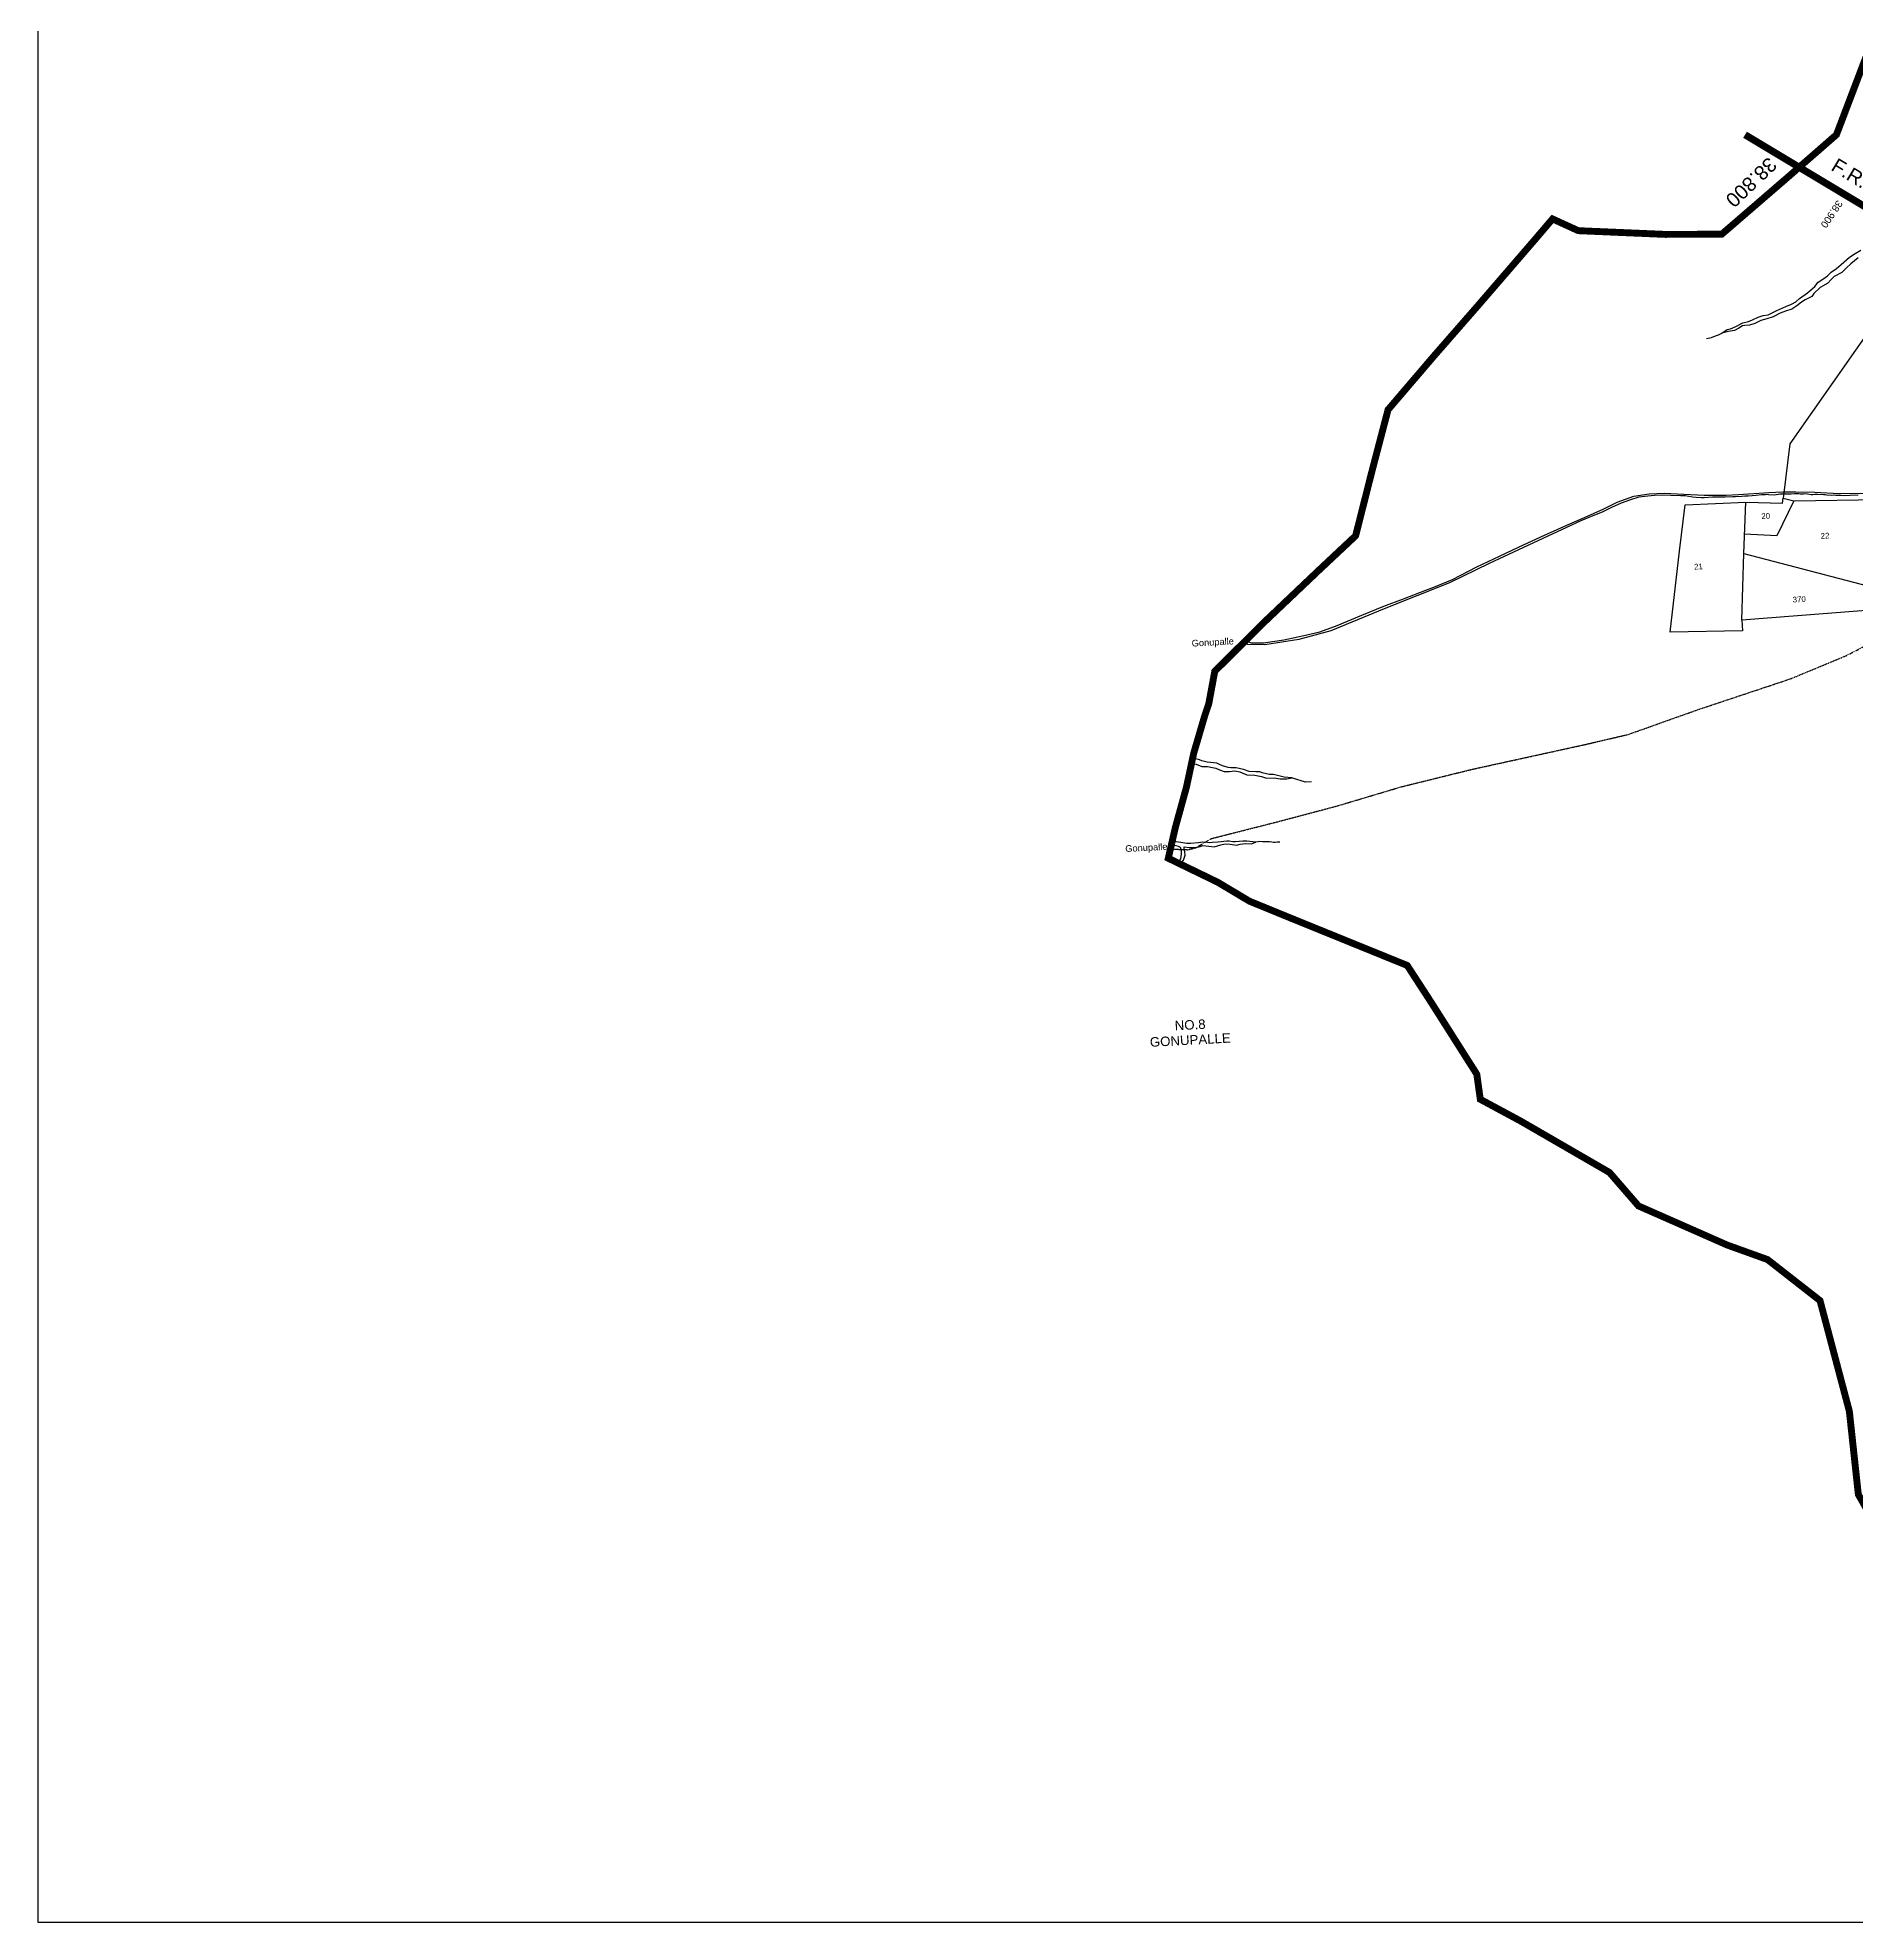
# Model space of a CAD drawing. Header units: inches. Extents: x 333501 to 344855, y 1583704 to 1591724.
# Drawn here: x 333501 to 337324, y 1583704 to 1587666 of the extents above; entities that cross this region are included whole.
import ezdxf

# ---------------------------------------------------------------- set-up
doc = ezdxf.new("R2010")
doc.units = ezdxf.units.IN
doc.header["$MEASUREMENT"] = 0
for name, pattern in [('ACAD_ISO03W100', [30, 12, -18]), ('ACAD_ISO07W100', [3, 0, -3]), ('BORDER', [1.75, 0.5, -0.25, 0.5, -0.25, 0, -0.25])]:
    doc.linetypes.add(name, pattern=pattern)
for name, color, linetype in [('BLOCK', 7, 'Continuous'), ('C LINE COO', 6, 'Continuous'), ('NALA', 4, 'Continuous'), ('SURVEY_BND', 7, 'Continuous'), ('SURVEY_NO', 7, 'Continuous')]:
    doc.layers.add(name, color=color, linetype=linetype)
for name, color, linetype, lineweight in [('FOOTPATH', 150, 'ACAD_ISO07W100', 30), ('ROAD', 1, 'Continuous', 25), ('VILL_BOUNDARY', 6, 'BORDER', 30)]:
    doc.layers.add(name, color=color, linetype=linetype, lineweight=lineweight)
doc.styles.get("Standard").update_dxf_attribs({"font": 'arial.ttf'})

msp = doc.modelspace()

# ---------------------------------------------------------------- linework, layer by layer
at = {"layer": 'BLOCK', "color": 1, "const_width": 15}
msp.add_lwpolyline([(337488.7, 1587222), (337309.7, 1587330.1, 0.000595), (337309.6, 1587330.1), (337090, 1587461.9)], format="xyb", dxfattribs=at)
at = {"layer": 'BLOCK', "color": 2}
for p in [(337128.5, 1587438.8), (337214.3, 1587387.3), (337300, 1587335.9)]:
    msp.add_point(p, dxfattribs=at)
at = {"layer": 'C LINE COO', "color": 0}
msp.add_lwpolyline([(333500.6, 1583704.1), (344855.3, 1583704.1), (344855.3, 1591724), (333500.6, 1591724), (333500.6, 1583704.1)], dxfattribs=at)
at = {"layer": 'FOOTPATH', "ltscale": 0.002}
msp.add_lwpolyline([(335882, 1585960.4), (335919.3, 1585958.9), (335935.5, 1585963.2), (335968.2, 1585982.4), (336106, 1586017.4), (336232.4, 1586050.9), (336366.4, 1586090.9), (336514.5, 1586127.6), (336750.8, 1586179.4), (336843.9, 1586201.1), (336994.7, 1586254.7), (337187.1, 1586318.8), (337302.4, 1586366.7), (337523.2, 1586480.8), (337623.5, 1586534.1), (337714.7, 1586622.4), (337828.8, 1586718.2), (337883.3, 1586778.9), (337898, 1586807)], dxfattribs=at)
at = {"layer": 'NALA'}
for points in [[(337327.6, 1587203), (337312.1, 1587190.4), (337303, 1587181.9), (337293.8, 1587172.5), (337277.3, 1587163.8), (337270.6, 1587157.2), (337263.9, 1587149.6), (337247.6, 1587140.6), (337234.4, 1587128.1), (337230.2, 1587122.1), (337216.7, 1587115), (337208.7, 1587110.1), (337198.7, 1587102), (337188.1, 1587095), (337175.1, 1587091), (337163.5, 1587086.6), (337149, 1587078.9), (337135.9, 1587074.6), (337122.9, 1587071.2), (337110.8, 1587065.3), (337099.4, 1587061.3), (337089.8, 1587060.9), (337084.4, 1587059.9), (337077.3, 1587055.6), (337067.5, 1587050.6), (337054.9, 1587048.1), (337041.2, 1587045.1), (337052.3, 1587052.3), (337059.2, 1587054), (337070.3, 1587058.8), (337085.3, 1587066.7), (337097.1, 1587069.3), (337105.5, 1587072.6), (337117.8, 1587078.6), (337128.3, 1587082.1), (337138.7, 1587083.6), (337156.8, 1587092.2), (337175.6, 1587101), (337188, 1587105.8), (337197.1, 1587110.4), (337204.2, 1587117.7), (337221.5, 1587129.5), (337236.6, 1587143), (337243.6, 1587152.3), (337255.6, 1587159.4), (337263.1, 1587165.6), (337271, 1587173.1), (337282.2, 1587180.9), (337292.2, 1587189.1), (337309.4, 1587204.4), (337321.3, 1587212.3), (337333.3, 1587219.3)], [(337008.9, 1587033.6), (337019.2, 1587035.6), (337028, 1587039.1), (337034.2, 1587041.5), (337038.2, 1587043.3), (337041.2, 1587045.1)], [(335926.4, 1586140.9), (335936.1, 1586139), (335947.9, 1586133.9), (335960, 1586133.5), (335977.5, 1586130.3), (335985.1, 1586126.5), (335994.9, 1586123.3), (336006.3, 1586123.3), (336017.5, 1586124.8), (336028.1, 1586122.4), (336042.6, 1586116.2), (336059.4, 1586115.5), (336073.4, 1586112.7), (336083.7, 1586109.3), (336099.8, 1586109.8), (336112.6, 1586108.2), (336127, 1586108), (336137.5, 1586109.7), (336121.4, 1586111.7), (336104.4, 1586115.7), (336098.5, 1586117.1), (336089.9, 1586116.7), (336083.8, 1586118.2), (336075.1, 1586120.7), (336069.7, 1586122.3), (336061.7, 1586122.5), (336047.5, 1586123.6), (336035.4, 1586127.3), (336020, 1586131.2), (336009.3, 1586131.2), (336003.1, 1586131.8), (335991.2, 1586135), (335983.4, 1586139), (335979.6, 1586140.6), (335959.2, 1586142.6), (335948, 1586145.5), (335942.8, 1586147.8), (335937.5, 1586149.3), (335932.4, 1586149.9), (335928.4, 1586150.1)], [(336178.3, 1586101.7), (336166.9, 1586101.1), (336158.7, 1586103.3), (336154.5, 1586104.6), (336150.1, 1586105.9), (336145.7, 1586107.3), (336137.5, 1586109.7)], [(335897.2, 1585931.3), (335903.8, 1585940), (335905.3, 1585949.4), (335905.2, 1585957.4), (335903.3, 1585963.3), (335899.1, 1585965.9), (335894, 1585967.3), (335883.9, 1585968.8)], [(335902.6, 1585928.7), (335909.1, 1585936.9), (335913, 1585947.3), (335912.2, 1585954.3), (335910.6, 1585961.4), (335911.1, 1585964.7), (335921.6, 1585963.5), (335935.5, 1585963.2), (335944.3, 1585965.9), (335949.9, 1585968), (335962.6, 1585966), (335974, 1585964.7), (335988, 1585969.3), (335996.8, 1585971.3), (336007.8, 1585970.7), (336020.7, 1585968.3), (336028.3, 1585970.2), (336039.5, 1585971.7), (336051.4, 1585971.1), (336061.8, 1585974.7), (336042.7, 1585977.1), (336034.5, 1585976.7), (336026.7, 1585976.1), (336018.5, 1585975.6), (336013.2, 1585975.3), (336005.5, 1585976.6), (336000.9, 1585977.1), (335982.5, 1585974.4), (335970.7, 1585973.8), (335965, 1585973.5), (335960.2, 1585974.2), (335950, 1585975), (335940.3, 1585973.6), (335923.9, 1585971.7), (335916.7, 1585972), (335903.7, 1585973.9), (335894, 1585975.3), (335889.1, 1585975.5), (335885.4, 1585975.5)], [(336112.2, 1585974.7), (336106.7, 1585974.5), (336102.5, 1585974.1), (336098.5, 1585973.9), (336095, 1585974.6), (336090.1, 1585975.3), (336075.2, 1585975.6), (336070.1, 1585975.8), (336066.1, 1585975.5), (336061.8, 1585974.7)]]:
    msp.add_lwpolyline(points, dxfattribs=at)
at = {"layer": 'ROAD'}
for points in [[(337328.1, 1586703.9), (337311, 1586703.4), (337299, 1586702.9), (337291.4, 1586703.6), (337281.2, 1586703.4), (337277.1, 1586703.9), (337271, 1586703.5), (337262.1, 1586704.1), (337258.6, 1586704.9), (337255, 1586704.6), (337242.2, 1586705.7), (337236.8, 1586705.4), (337232.4, 1586705), (337228.7, 1586705), (337221.6, 1586706.6), (337216, 1586706.8), (337212.8, 1586706.2), (337206.1, 1586706.1), (337202.9, 1586707.2), (337193.8, 1586706.9), (337186.7, 1586706.5), (337183.7, 1586706.5), (337177.7, 1586706.3), (337168.2, 1586706.1), (337163.3, 1586706), (337151.8, 1586704.4), (337139.3, 1586704.7), (337134.5, 1586705.4), (337132.2, 1586705.1), (337128.5, 1586704.7), (337124.7, 1586704.8), (337112.6, 1586703.2), (337104.7, 1586702.7), (337096.5, 1586702.3), (337089.6, 1586701.9), (337083.4, 1586701.6), (337070, 1586700.9), (337063.8, 1586700.9), (337047.9, 1586700.2), (337021.7, 1586699.7), (337004.3, 1586698.9), (336997.7, 1586698.9), (336987.2, 1586699.1), (336979.6, 1586700), (336964.3, 1586702.5), (336954.5, 1586702.7), (336934, 1586703.5), (336916.5, 1586704.1), (336899.5, 1586703.2), (336885.4, 1586702.4), (336866.9, 1586699.8), (336849, 1586694.5), (336829.7, 1586687.5), (336809.1, 1586678.3), (336789.6, 1586668.4), (336770.1, 1586660.5), (336744.7, 1586649.9), (336714.9, 1586636.4), (336675.5, 1586618.1), (336552.3, 1586560.7), (336468.5, 1586520), (336331.4, 1586465.2), (336219, 1586419.3), (336151.8, 1586401), (336080.2, 1586389.6), (336044.6, 1586390.3), (336035, 1586393.4)], [(336038.8, 1586398.6), (336051.6, 1586393.7), (336077.6, 1586394.1), (336120.2, 1586400.2), (336159.4, 1586408.2), (336196.4, 1586416.7), (336232.6, 1586430), (336284.3, 1586452), (336330.3, 1586470.7), (336372.3, 1586486.6), (336418.9, 1586504.2), (336435.9, 1586510.8), (336474.8, 1586527.1), (336525.9, 1586553.5), (336573.7, 1586575.8), (336613.9, 1586595.2), (336661, 1586616.5), (336708.9, 1586638.2), (336759, 1586660.2), (336793.2, 1586675.5), (336821, 1586689.3), (336856.4, 1586701.8), (336888.1, 1586706.8), (336919.9, 1586708.1), (336961.3, 1586706.4), (337004.1, 1586703.9), (337050.6, 1586704.5), (337076.2, 1586705.7), (337139.7, 1586710), (337169.7, 1586711.1), (337197.1, 1586711.4), (337236.6, 1586710.4), (337287.6, 1586707.4), (337341.1, 1586708.3)]]:
    msp.add_lwpolyline(points, dxfattribs=at)
at = {"layer": 'SURVEY_BND'}
for points in [[(337412.3, 1587138.2), (337184, 1586811.9), (337169.9, 1586698.2), (337192.3, 1586692.6), (337374.1, 1586695.4), (337562.8, 1586759.2), (337574, 1586898.5)], [(337087.6, 1586581.9), (337091.4, 1586689.5), (337168.7, 1586687.6), (337169.9, 1586698.2)], [(337083.5, 1586441.1), (337084.6, 1586419.2), (336932.8, 1586416.4), (336952.5, 1586586.7), (336964.1, 1586684.1), (337091.4, 1586689.5)], [(337192.3, 1586692.6), (337157.1, 1586618.6), (337089, 1586622.4)], [(337380.1, 1586464.9), (337083.5, 1586441.1), (337087.6, 1586581.9), (337379.8, 1586505.2)]]:
    msp.add_lwpolyline(points, dxfattribs=at)
at = {"layer": 'VILL_BOUNDARY', "color": 6, "linetype": 'ACAD_ISO03W100', "lineweight": -2, "ltscale": 3, "const_width": 14.5}
msp.add_lwpolyline([(337374.6, 1584522.1), (337328.2, 1584603.4), (337309.3, 1584778.4), (337247.6, 1585011.1), (337137.3, 1585097.3), (337051.9, 1585128.1), (336929.9, 1585181.9), (336866, 1585210), (336804.9, 1585280.5), (336619.1, 1585388), (336533.4, 1585434.2), (336526.1, 1585486.9), (336428.2, 1585641.1), (336379.8, 1585715.6), (336136, 1585814.7), (336048.3, 1585850.6), (335981.4, 1585890.5), (335877.5, 1585940.9), (335892.4, 1586005.9), (335915.5, 1586089.8), (335930.9, 1586161.6), (335953.9, 1586239.9), (335962.5, 1586265.4), (335975.2, 1586333.9), (336077.4, 1586435.6), (336193.9, 1586546.2), (336271.3, 1586618.8), (336305.6, 1586754.3), (336339.5, 1586883.8), (336435.8, 1586996.5), (336529.3, 1587103.6), (336648.4, 1587241.6), (336685.3, 1587284.9), (336739.4, 1587260.2), (336922, 1587252.4), (337041.1, 1587252.8), (337178.5, 1587371.4), (337282.1, 1587461.9), (337344.2, 1587625.1)], dxfattribs=at)

# ---------------------------------------------------------------- texts
at = {"layer": 'BLOCK', "color": 1}
for s, rotation, p in [('38.800', 223.6798, (337139.1, 1587416.8)), ('F.R.L +85.000', 328.8814, (337268.6, 1587388.6))]:
    msp.add_text(s, height=30, rotation=rotation, dxfattribs=at).set_placement(p)
at = {"layer": 'BLOCK', "color": 0}
msp.add_text('38.900', height=15, rotation=235.8894, dxfattribs=at).set_placement((337284, 1587325.6))
at = {"layer": 'SURVEY_NO'}
for s, height, rotation, p in [('20', 11.95, 3.0716, (337124.5, 1586653.9)), ('22', 11.95, 3.0716, (337249.2, 1586612.4)), ('21', 11.95, 3.0716, (336983.1, 1586547.7)), ('370', 11.95, 3.0716, (337190.3, 1586478.5)), ('Gonupalle', 13.94, 3.1151, (335927, 1586385.8)), ('Gonupalle', 13.94, 3.1151, (335787.4, 1585954)), ('NO.8', 19.92, 3.0716, (335891.5, 1585579.1)), ('GONUPALLE', 19.92, 3.0716, (335839.3, 1585544.4))]:
    msp.add_text(s, height=height, rotation=rotation, dxfattribs=at).set_placement(p)

doc.saveas('drawing.dxf')
